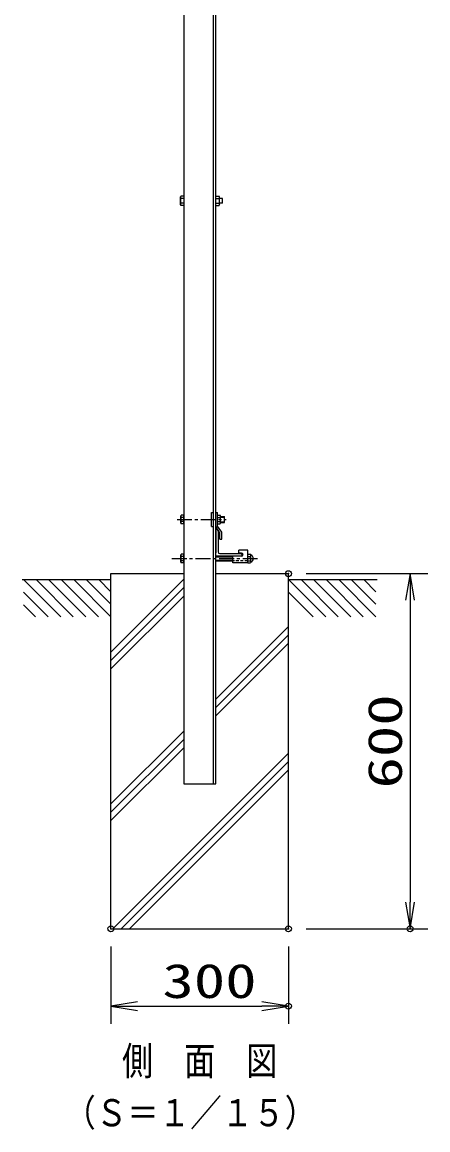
# Model space of a CAD drawing. Units: millimetres, scale not verified. Extents: x -4455 to 4455, y -3150 to 3150.
# Drawn here: x 6 to 692, y -1505 to 367 of the extents above; entities that cross this region are included whole.
import ezdxf
from ezdxf.enums import TextEntityAlignment as Align

# ---------------------------------------------------------------- set-up
doc = ezdxf.new("R2010")
doc.units = ezdxf.units.MM
doc.header["$LTSCALE"] = 20
doc.header["$PDMODE"] = 32
doc.header["$PDSIZE"] = 10
doc.linetypes.add('USER2', pattern=[2, 1.25, -0.25, 0.25, -0.25])
doc.linetypes.add('USER3', pattern=[0.375, 0.25, -0.125])
for name, color, linetype, lineweight in [('0-0_1', 7, 'Continuous', 25), ('0-1_2', 7, 'Continuous', 25), ('0-2_0', 4, 'Continuous', 25), ('0-4_EXTCNT-LMEC0', 2, 'Continuous', 25), ('0-6_EXTCNT-L', 1, 'Continuous', 25)]:
    doc.layers.add(name, color=color, linetype=linetype, lineweight=lineweight)
doc.layers.add('0-5_DEFPOINTS', color=7, linetype='Continuous')
doc.styles.add('ＭＳ ゴシック', font='')
doc.styles.get('ＭＳ ゴシック').set_extended_font_data('MS Gothic')

# ---------------------------------------------------------------- blocks, each defined once
blk = doc.blocks.new('DARROWS')
at = {"layer": '0-2_0', "color": 2}
blk.add_line((0, 0), (-19.982, 0), dxfattribs=at)
blk.add_lwpolyline([(-20, -3.333), (0, 0), (-20, 3.333)], dxfattribs=at)

msp = doc.modelspace()

# ---------------------------------------------------------------- linework, layer by layer
at = {"layer": '0-0_1'}
for p, q in [((279.36, 2449.77), (279.36, -920.23)), ((329.86, -920.23), (329.86, 2449.77)), ((333.36, -920.23), (333.36, 2449.77)), ((326.56, -485.73), (326.56, -461.73)), ((326.56, -461.73), (329.86, -461.73)), ((333.36, -485.73), (333.36, -461.73)), ((333.36, -461.73), (336.56, -461.73)), ((336.56, -484.76), (336.56, -461.73)), ((326.56, -485.73), (329.86, -485.73)), ((340.36, -496.23), (333.36, -485.73)), ((343.56, -495.26), (336.56, -484.76)), ((341.64, -468.93), (348.24, -468.93)), ((341.64, -478.53), (348.24, -478.53)), ((348.24, -478.53), (348.24, -468.93)), ((340.36, -507.23), (340.36, -496.23)), ((343.56, -507.23), (343.56, -495.26)), ((340.36, -507.23), (343.56, -507.23)), ((6.36, -575.23), (156.36, -575.23)), ((156.36, -565.23), (279.36, -565.23)), ((156.36, -1165.23), (156.36, -565.23)), ((333.36, -565.23), (456.36, -565.23)), ((456.36, -1165.23), (456.36, -565.23)), ((456.36, -575.23), (606.36, -575.23)), ((279.36, -920.23), (333.36, -920.23)), ((156.36, -1165.23), (456.36, -1165.23))]:
    msp.add_line(p, q, dxfattribs=at)
at = {"layer": '0-0_1', "color": 4, "linetype": 'USER2'}
for p, q in [((268.03, -473.73), (351.09, -473.73)), ((259.36, -539.73), (404.11, -539.73))]:
    msp.add_line(p, q, dxfattribs=at)
at = {"layer": '0-0_1', "color": 4}
for p, q in [((341.64, -469.89), (348.24, -469.89)), ((341.64, -477.57), (348.24, -477.57)), ((8.64, -575.23), (71.51, -638.1)), ((29.85, -575.23), (92.72, -638.1)), ((51.07, -575.23), (113.94, -638.1)), ((72.28, -575.23), (135.15, -638.1)), ((93.49, -575.23), (156.36, -638.1)), ((114.71, -575.23), (156.36, -616.89)), ((135.92, -575.23), (156.36, -595.67)), ((279.36, -574.73), (156.36, -697.73)), ((456.36, -575.23), (519.23, -638.1)), ((477.57, -575.23), (540.44, -638.1)), ((498.78, -575.23), (561.66, -638.1)), ((520, -575.23), (582.87, -638.1)), ((541.21, -575.23), (604.08, -638.1)), ((562.42, -575.23), (604.08, -616.89)), ((583.64, -575.23), (604.08, -595.67)), ((8.64, -596.44), (50.3, -638.1)), ((279.36, -588.87), (156.36, -711.87)), ((456.36, -596.44), (498.02, -638.1)), ((279.36, -603.01), (156.36, -726.01)), ((8.64, -617.66), (29.09, -638.1)), ((333.36, -777.23), (456.36, -654.23)), ((333.36, -791.37), (456.36, -668.37)), ((333.36, -805.51), (456.36, -682.51)), ((156.36, -954.23), (279.36, -831.23)), ((156.36, -968.37), (279.36, -845.37)), ((156.36, -982.52), (279.36, -859.51)), ((159.72, -1165.23), (456.36, -868.59)), ((173.86, -1165.23), (456.36, -882.73)), ((188.01, -1165.23), (456.36, -896.87))]:
    msp.add_line(p, q, dxfattribs=at)
at = {"layer": '0-0_1'}
msp.add_arc((389.9, -539.61), 6.88, 293.49929, 65.9713, dxfattribs=at)
at = {"layer": '0-1_2'}
for p, q in [((273.76, 71.7), (274.38, 72.77)), ((273.76, 57.84), (273.76, 71.7)), ((273.76, 57.84), (274.38, 56.77)), ((279.36, 72.77), (274.38, 72.77)), ((279.36, 68.77), (274.38, 68.77)), ((279.36, 60.77), (274.38, 60.77)), ((279.36, 56.77), (274.38, 56.77)), ((333.36, 72.77), (339.14, 72.77)), ((333.36, 68.77), (339.14, 68.77)), ((333.36, 60.77), (339.14, 60.77)), ((333.36, 56.77), (339.14, 56.77)), ((339.76, 57.84), (339.14, 56.77)), ((344.83, 68.77), (339.76, 68.77)), ((344.83, 60.77), (339.76, 60.77)), ((344.83, 60.77), (344.83, 68.77)), ((274.27, -467.45), (274.84, -466.48)), ((274.27, -480.03), (274.27, -467.45)), ((279.36, -466.48), (274.84, -466.48)), ((279.36, -481), (279.36, -466.48)), ((336.56, -466.46), (341.08, -466.46)), ((336.56, -480.99), (336.56, -466.46)), ((341.64, -467.44), (341.08, -466.46)), ((341.64, -480.02), (341.64, -467.44)), ((274.27, -480.03), (274.84, -481)), ((279.36, -470.11), (274.84, -470.11)), ((279.36, -477.37), (274.84, -477.37)), ((279.36, -481), (274.84, -481)), ((336.56, -470.1), (341.08, -470.1)), ((336.56, -477.36), (341.08, -477.36)), ((336.56, -480.99), (341.08, -480.99)), ((341.64, -480.02), (341.08, -480.99)), ((274.27, -533.45), (274.84, -532.48)), ((274.27, -546.03), (274.27, -533.45)), ((279.36, -532.48), (274.84, -532.48)), ((279.36, -536.11), (274.84, -536.11)), ((279.36, -547), (279.36, -532.48)), ((333.36, -536.15), (362.57, -536.15)), ((387.57, -532.49), (392.08, -532.49)), ((387.57, -546.96), (387.57, -532.49)), ((387.57, -536.11), (392.08, -536.11)), ((387.57, -543.35), (387.57, -536.11)), ((392.64, -533.46), (392.08, -532.49)), ((392.64, -545.99), (392.64, -533.46)), ((274.27, -546.03), (274.84, -547)), ((279.36, -543.37), (274.84, -543.37)), ((279.36, -547), (274.84, -547)), ((333.36, -543.39), (362.57, -543.39)), ((387.57, -543.34), (392.13, -543.34)), ((387.57, -546.96), (392.08, -546.96)), ((392.64, -545.99), (392.08, -546.96))]:
    msp.add_line(p, q, dxfattribs=at)
at = {"layer": '0-1_2', "color": 4}
for p, q in [((333.36, -536.88), (362.57, -536.88)), ((333.36, -542.66), (362.57, -542.66))]:
    msp.add_line(p, q, dxfattribs=at)
at = {"layer": '0-1_2'}
msp.add_lwpolyline([(339.76, 57.84), (339.76, 71.7), (339.14, 72.77)], dxfattribs=at)
for centre, radius, start, end in [((280.99, 71.7), 7.23, 179.99992, 203.88486), ((286.95, 64.77), 13.19, 162.35463, 197.65355), ((280.99, 57.84), 7.23, 156.1122, 179.99992), ((332.53, 71.7), 7.23, 336.12625, 0), ((326.51, 64.78), 13.25, 342.41266, 17.55417), ((332.53, 57.84), 7.23, 0, 23.88957), ((280.84, -467.45), 6.57, 179.99995, 203.88541), ((335.08, -467.44), 6.57, 336.11459, 0.00005), ((286.25, -473.74), 11.98, 162.35554, 197.65401), ((280.84, -480.03), 6.57, 156.11305, 179.99995), ((329.67, -473.73), 11.98, 342.34599, 17.64446), ((335.08, -480.02), 6.57, 0.00005, 23.88695), ((280.84, -533.45), 6.57, 179.99995, 203.88541), ((286.25, -539.74), 11.98, 162.35554, 197.65401), ((379.59, -539.84), 13.02, 344.30696, 16.61102), ((386.1, -533.46), 6.54, 336.03483, 359.99988), ((280.84, -546.03), 6.57, 156.11305, 179.99995), ((386.1, -545.99), 6.57, 359.99988, 23.62857)]:
    msp.add_arc(centre, radius, start, end, dxfattribs=at)
at = {"layer": '0-2_0', "color": 7}
for p, q in [((333.36, -484.93), (333.36, -529.93)), ((334.36, -490.23), (333.36, -490.23)), ((337.36, -493.23), (337.36, -528.23)), ((333.36, -535.23), (378.36, -535.23)), ((340.36, -531.23), (375.36, -531.23)), ((376.97, -535.63), (362.57, -535.63)), ((362.57, -547.03), (362.57, -535.63)), ((372.57, -530.43), (372.57, -525.43)), ((387.57, -525.43), (372.57, -525.43)), ((376.97, -530.43), (372.57, -530.43)), ((378.36, -535.23), (378.36, -534.23)), ((387.57, -547.03), (387.57, -525.43)), ((387.57, -547.03), (362.57, -547.03))]:
    msp.add_line(p, q, dxfattribs=at)
at = {"layer": '0-2_0', "color": 7, "linetype": 'USER3'}
msp.add_line((387.57, -543.83), (362.57, -543.83), dxfattribs=at)
at = {"layer": '0-2_0', "color": 1}
for p, q in [((156.36, -1195.23), (156.36, -1325.9)), ((456.36, -1195.23), (456.36, -1325.9))]:
    msp.add_line(p, q, dxfattribs=at)
at = {"layer": '0-2_0', "color": 2}
msp.add_line((201.36, -1295.9), (411.36, -1295.9), dxfattribs=at)
at = {"layer": '0-2_0', "color": 7}
for centre, radius, start, end in [((334.36, -493.23), 3, 0, 90), ((340.36, -528.23), 3, 180, 270), ((375.36, -534.23), 3, 0, 90), ((376.97, -533.03), 2.6, 270, 90)]:
    msp.add_arc(centre, radius, start, end, dxfattribs=at)
at = {"layer": '0-5_DEFPOINTS'}
for p in [(456.36, -565.23), (156.36, -1165.23), (456.36, -1165.23), (456.36, -1165.23), (661.89, -1165.23), (456.36, -1295.9)]:
    msp.add_point(p, dxfattribs=at)
at = {"layer": '0-6_EXTCNT-L'}
for p, q in [((486.36, -565.23), (691.89, -565.23)), ((486.36, -1165.23), (691.89, -1165.23))]:
    msp.add_line(p, q, dxfattribs=at)
at = {"layer": '0-6_EXTCNT-L', "color": 2}
msp.add_line((661.89, -610.23), (661.89, -1120.23), dxfattribs=at)

# ---------------------------------------------------------------- block references
at = {"layer": '0-2_0', "xscale": 2.25, "yscale": 2.25, "rotation": 180}
msp.add_blockref('DARROWS', (156.36, -1295.9), dxfattribs=at)
at = {"layer": '0-2_0', "xscale": 2.25, "yscale": 2.25}
msp.add_blockref('DARROWS', (456.36, -1295.9), dxfattribs=at)
at = {"layer": '0-6_EXTCNT-L', "xscale": 2.25, "yscale": 2.25}
for p, rotation in [((661.89, -565.23), 90), ((661.89, -1165.23), 270)]:
    msp.add_blockref('DARROWS', p, dxfattribs=dict(at, rotation=rotation))

# ---------------------------------------------------------------- texts
at = {"layer": '0-0_1', "color": 4, "style": 'ＭＳ ゴシック', "width": 0.85}
msp.add_text('（Ｓ＝１／１５）', height=45.89, dxfattribs=at).set_placement((77.55, -1512.67), align=Align.BOTTOM_LEFT)
at = {"layer": '0-2_0', "color": 3, "style": 'ＭＳ ゴシック', "width": 1.35}
msp.add_text('300', height=57.77, dxfattribs=at).set_placement((243.36, -1299.5), align=Align.BOTTOM_LEFT)
at = {"layer": '0-4_EXTCNT-LMEC0', "color": 4, "style": 'ＭＳ ゴシック', "width": 0.8}
msp.add_text('側\u3000面\u3000図\u3000', height=48.11, dxfattribs=at).set_placement((175.1, -1426.93), align=Align.BOTTOM_LEFT)
at = {"layer": '0-6_EXTCNT-L', "color": 3, "style": 'ＭＳ ゴシック', "width": 1.35}
msp.add_text('600', height=57.77, rotation=90, dxfattribs=at).set_placement((665.49, -928.23), align=Align.BOTTOM_LEFT)

doc.saveas('drawing.dxf')
